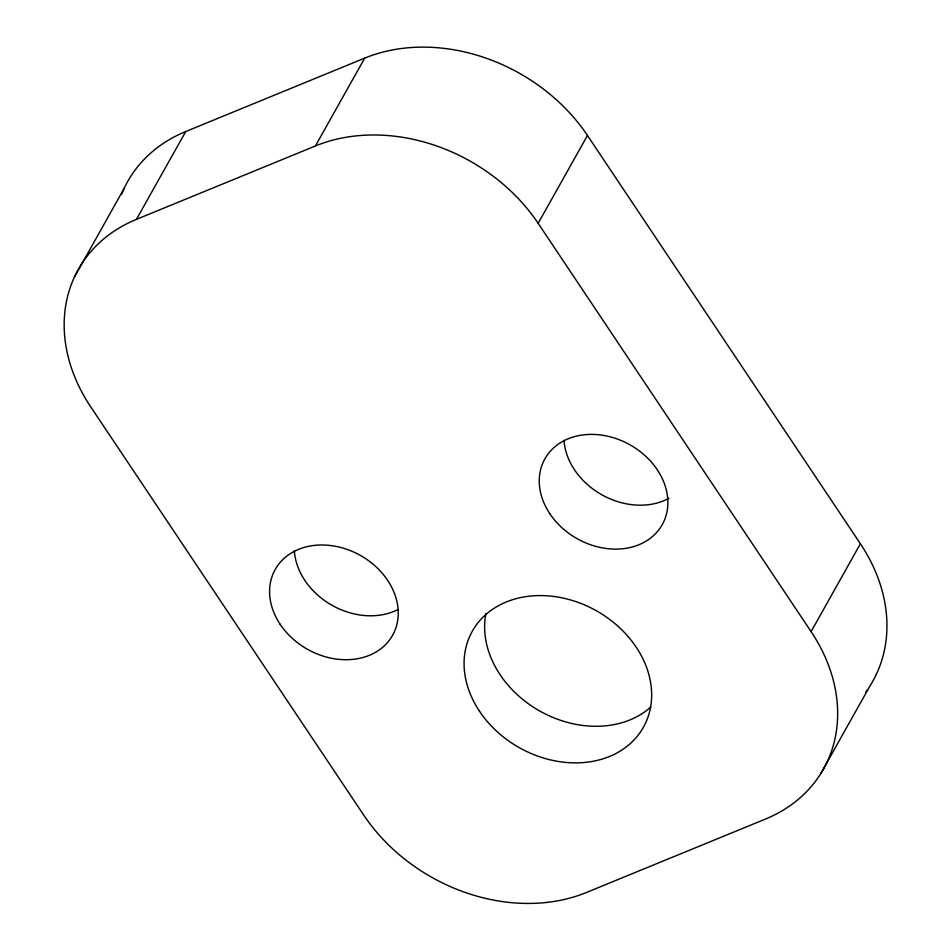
<?xml version="1.0" encoding="UTF-8"?>
<svg xmlns="http://www.w3.org/2000/svg" width="951" height="951" viewBox="0 0 951 951"><rect width="100%" height="100%" fill="white"/><g stroke="black" fill="none" stroke-linecap="round" stroke-linejoin="round"><path stroke-width="1.43" d="M74.44 277.026L123.749 189.166M860.393 543.77L811.096 631.619A168.172 134.662 29.3 0 1 765.377 819.096L586.505 892.454A168.208 134.697 29.3 0 1 363.734 815.102L90.725 406.85A168.184 134.662 29.3 0 1 136.433 219.372L185.742 131.523L364.709 58.118A168.184 134.662 29.3 0 1 587.456 135.47L860.393 543.77A168.172 134.662 29.3 0 1 869.939 685.968L820.642 773.817M136.433 219.372L315.411 145.967L364.709 58.118M811.096 631.619L538.159 223.33L587.456 135.47M315.411 145.967A168.184 134.662 29.3 0 1 538.159 223.33M867.514 689.653A168.172 134.662 29.3 0 1 865.802 692.055M650.817 706.997A98.108 78.553 29.3 0 1 539.455 710.849A98.108 78.553 29.3 0 1 485.937 613.419M121.514 194.349A168.184 134.662 29.3 0 1 185.742 131.523M398.065 609.508A67.271 53.862 29.3 0 1 332.042 605.312A67.271 53.862 29.3 0 1 294.37 551.009M669.04 498.205A67.271 53.862 29.3 0 1 602.47 495.138A67.271 53.862 29.3 0 1 564.014 440.408M479.566 711.348A98.108 78.553 29.3 0 0 641.735 730.071A98.108 78.553 29.3 0 0 552.305 596.277A98.108 78.553 29.3 0 0 479.566 711.348M280.224 624.379A67.271 53.862 29.3 0 0 391.432 637.218A67.271 53.862 29.3 0 0 330.104 545.47A67.271 53.862 29.3 0 0 280.224 624.379M549.88 513.778A67.271 53.862 29.3 0 0 661.076 526.604A67.271 53.862 29.3 0 0 599.748 434.869A67.271 53.862 29.3 0 0 549.88 513.778"/></g></svg>
